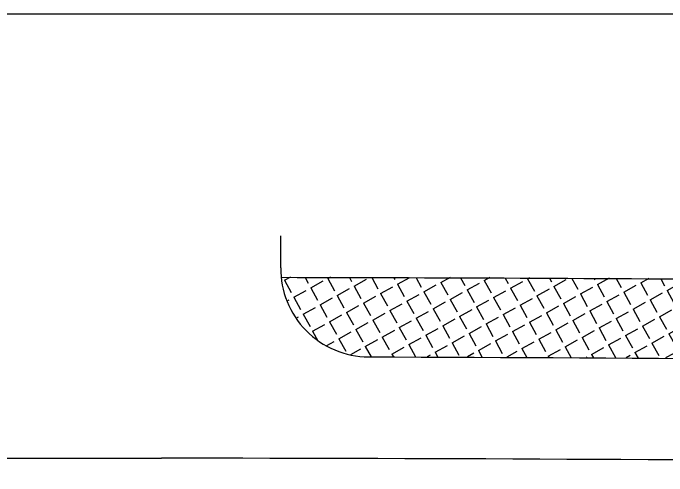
# Model space of a CAD drawing. Header units: millimetres. Extents: x -223101 to 128452, y -22249 to 35606.
# Drawn here: x -110195 to -73142, y 9405 to 35606 of the extents above; entities that cross this region are included whole.
import ezdxf

# ---------------------------------------------------------------- set-up
doc = ezdxf.new("R2010")
doc.units = ezdxf.units.MM
for name, color, linetype in [('0-MEP VIA HE', 4, 'Continuous'), ('0.BR.MEP DUONG TK', 3, 'Continuous'), ('00-HATCH VIA HE', 31, 'Continuous'), ('Mau1', 1, 'Continuous')]:
    doc.layers.add(name, color=color, linetype=linetype)

msp = doc.modelspace()

# ---------------------------------------------------------------- hatches: boundary and pattern name
at = {"layer": '00-HATCH VIA HE'}
h = msp.add_hatch(dxfattribs=at)
h.set_pattern_fill('ANGLE', color=256, scale=4000, angle=-61.05070507019997, style=0)
h.set_pattern_definition([(298.9492949298, (-1345745049.413792, -45576618.29155938), (962.5532474456077, 532.4389597239434), [799.9999999999999, -299.9999999999999]), (28.94929492979998, (-1345745049.413792, -45576618.29155938), (-532.4389597239434, 962.5532474456074), [800, -299.9999999999999])])
h.paths.add_polyline_path([(-42253.96253792325, 15778.37003141234, 0.3848508087757954), (-37226.00632334838, 20212.81181293691, 0.002883144175039262), (-95004.98631016223, 20647.10535960115, 0.3842308508909988), (-90047.00106941687, 16146.48910308891, -0.00214942692174504)])

# ---------------------------------------------------------------- linework, layer by layer
msp.add_line((-223101.4366478409, 35545.16210074211), (128441.9965933062, 35605.51660592982))
at = {"layer": '0-MEP VIA HE', "ltscale": 5, "flags": 128}
msp.add_lwpolyline([(-95004.98631101882, 20647.10535967239, -0.002883385944055719), (-37221.16149900726, 20212.74745521788, -0.002883385944055719)], format="xyb", dxfattribs=at)
at = {"layer": '0.BR.MEP DUONG TK', "ltscale": 5}
msp.add_line((-95024.74900975416, 21189.02187779848), (-95025.05793785315, 22988.41562360112), dxfattribs=at)
msp.add_lwpolyline([(-95029.76390137535, 21193.4084709147, 0.4159680409963268), (-90047.00106702012, 16146.48910318833, -0.002149387748488571), (-42254.83352539421, 15778.38056051731, 0.3849008127531491), (-37226.00632308226, 20212.81181294797)], format="xyb", dxfattribs=at)
at = {"layer": 'Mau1', "ltscale": 5}
msp.add_line((-223097.1286840792, 10452.80718400469), (-101777.2905119715, 10404.37937963032), dxfattribs=at)
msp.add_arc((-103773.1637191741, -4989595.224471357), 5000000.002201999, 88.85411424990333, 89.977128977555, dxfattribs=at)

doc.saveas('drawing.dxf')
